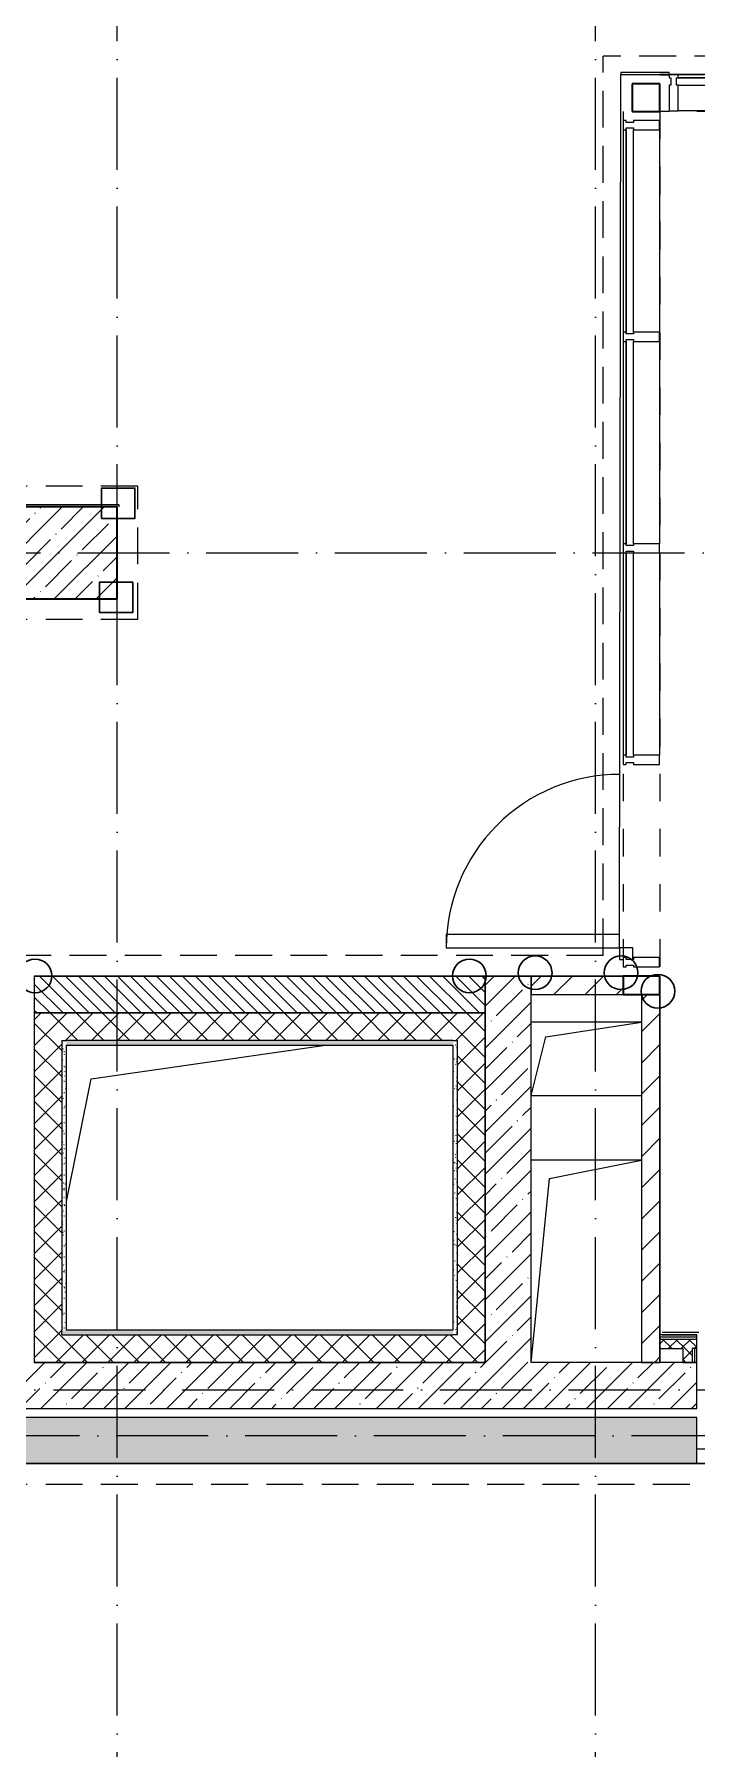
# Model space of a CAD drawing. Header units: millimetres. Extents: x -213536 to 1564669, y -45299 to 942238.
# Drawn here: x 447042 to 450642, y 434735 to 444054 of the extents above; entities that cross this region are included whole.
import ezdxf

# ---------------------------------------------------------------- set-up
doc = ezdxf.new("R2010")
doc.units = ezdxf.units.MM
for name, pattern in [('50_200_ШТРИХ_1Т_ш5_п1_п1_', [700, 500, -100, 0, -100]), ('Штрих короткий', [300, 150, -150]), ('Штриховая _2 мм - 1 мм_', [300, 200, -100])]:
    doc.linetypes.add(name, pattern=pattern)
for name, color, linetype, lineweight in [('0-1', 7, 'Continuous', 5), ('0-2', 7, 'Continuous', 9), ('2) ПГП 4м', 4, 'Continuous', 30), ('3) ЖБ 4м', 3, 'Continuous', 30), ('4) Метл уголки', 6, 'Continuous', 30), ('5) Швы', 2, 'Continuous', 30), ('Двери', 7, 'Continuous', 9), ('Импосты витража', 7, 'Continuous', 9), ('Импосты витража-1', 7, 'Continuous', 25), ('Каркас_Импост', 7, 'Continuous', 13), ('Несущие колонны', 7, 'Continuous', 9), ('Несущие колонны-1', 7, 'Continuous', 35), ('Обобщенные модели', 7, 'Continuous', 9), ('Общие ребра', 7, 'Continuous', 9), ('Оси-2', 7, '50_200_ШТРИХ_1Т_ш5_п1_п1_', 9), ('Остекление-1', 7, 'Continuous', 9), ('Открывание-1', 7, 'Continuous', 9), ('Панель', 7, 'Continuous', 13), ('Перемычка-1', 7, 'Штрих короткий', 9), ('Стены-1', 7, 'Continuous', 13), ('Штриховка разреза-1', 7, 'Continuous', 9), ('Элементы узлов', 7, 'Continuous', 9)]:
    doc.layers.add(name, color=color, linetype=linetype, lineweight=lineweight)
for name, color, linetype, lineweight, true_color in [('СТ-1_1', 7, 'Штриховая _2 мм - 1 мм_', 90, 0x888888), ('Штриховка разреза-2', 7, 'Continuous', 9, 0x787878), ('Штриховка разреза-3', 7, 'Continuous', 9, 0x0080ff)]:
    doc.layers.add(name, color=color, linetype=linetype, lineweight=lineweight, true_color=true_color)
doc.layers.get('0-2').off()
pattern_1 = [(45, (0, 0), (-84.8528, 84.8528), [])]
pattern_2 = [(45, (0, 0), (-114.04925, 114.04925), []), (45, (114.05, 0), (-114.04925, 114.04925), [201.612, -40.322, 3.353, -36.97])]
pattern_3 = [(0, (0, 0), (81.28, 20.32), [3.353, -57.607, 3.353, -57.607, -325.12]), (0, (0, 0), (81.28, 20.32), [-121.92, 3.353, -118.567, 3.353, -57.607, -142.24]), (0, (0, 0), (81.28, 20.32), [-304.8, 3.353, -37.287, 3.353, -98.247]), (120, (30.48, 10.16), (-58.237636, 60.230545), [3.353, -57.607, 3.353, -57.607, -325.12]), (120, (30.48, 10.16), (-58.237636, 60.230545), [-121.92, 3.353, -118.567, 3.353, -57.607, -142.24]), (120, (30.48, 10.16), (-58.237636, 60.230545), [-304.8, 3.353, -37.287, 3.353, -98.247]), (240, (40.64, 50.8), (-23.042364, -80.550545), [3.353, -57.607, 3.353, -57.607, -325.12]), (240, (40.64, 50.8), (-23.042364, -80.550545), [-121.92, 3.353, -118.567, 3.353, -57.607, -142.24]), (240, (40.64, 50.8), (-23.042364, -80.550545), [-304.8, 3.353, -37.287, 3.353, -98.247])]
pattern_4 = [(45, (0, 0), (-70.71068, 70.71068), []), (135, (0, 0), (-70.71068, -70.71068), [])]
pattern_5 = [(45, (0, 0), (-35.35534, 35.35534), []), (135, (0, 0), (-35.35534, -35.35534), [])]

# ---------------------------------------------------------------- blocks, each defined once
blk = doc.blocks.new('Ось 3 этаж')
at = {"layer": 'Оси-2'}
for p, q in [((447492.1, 423014.8), (447492.1, 477896.8)), ((450092.1, 423014.8), (450092.1, 477896.8)), ((428373.3, 441235.4), (459092.1, 441235.4)), ((429643.3, 436685.4), (456492.1, 436685.4)), ((536900.4, 436435.4), (428373.3, 436435.4))]:
    blk.add_line(p, q, dxfattribs=at)
blk = doc.blocks.new('BSC_Колонна _Прямоугольная - 500х700-V155-АИ2_03_План отделки стен 3-го этажа _Часть 2_')
at = {"layer": 'Несущие колонны'}
h = blk.add_hatch(dxfattribs=at)
h.set_pattern_fill('FP_144', color=256, style=0, pattern_type=2)
h.set_pattern_definition([(315, (-16000, 16450), (114.0493, 114.0493), []), (315, (-16000, 16335.95), (114.0493, 114.0493), [201.612, -40.322, 3.353, -36.97])])
h.paths.add_polyline_path([(-250, -350), (250, -350), (250, 350), (-250, 350), (-250, 4.4)], flags=0)
at = {"layer": 'Несущие колонны-1'}
for p, q in [((250, 350), (-250, 350)), ((-250, 350), (-250, -350)), ((250, -350), (250, 350)), ((-250, -350), (250, -350))]:
    blk.add_line(p, q, dxfattribs=at)
blk = doc.blocks.new('Дверь_СКБ_1Ст_Внутренняя_ШЕР - СОШ_Д-17__Дв_1150x2100h_Лаборантские_ Инструментальные_EI30-26601595-АИ2_03_План отделки стен 3-го этажа _Часть 2_')
at = {"layer": 'Каркас_Импост'}
for p, q in [((-512.5, 125), (-562.5, 125)), ((-562.5, 125), (-562.5, 45)), ((-512.5, 125), (-512.5, 85)), ((587.5, 125), (537.5, 125)), ((537.5, 125), (537.5, 85)), ((587.5, 125), (587.5, 45)), ((-502.5, 45), (-562.5, 45)), ((-512.5, 85), (-502.5, 85)), ((-502.5, 85), (-502.5, 45)), ((527.5, 85), (537.5, 85)), ((527.5, 85), (527.5, 45)), ((587.5, 45), (527.5, 45))]:
    blk.add_line(p, q, dxfattribs=at)
at = {"layer": 'Открывание-1'}
blk.add_arc((-512.5, 125), 1050, 360, 90, dxfattribs=at)
at = {"layer": 'Панель'}
for p, q in [((-512.5, 1175), (-472.5, 1175)), ((-512.5, 1175), (-512.5, 125)), ((-472.5, 125), (-472.5, 1175)), ((-512.5, 125), (-472.5, 125))]:
    blk.add_line(p, q, dxfattribs=at)
blk = doc.blocks.new('PNS_Панель прямоугольная2 - Нр_Стекло - 40мм-35307679-АИ2_03_План отделки стен 3-го этажа _Часть 2_')
at = {"layer": 'Остекление-1'}
for p, q in [((-515, 0), (515, 0)), ((505, 0), (-505, 0)), ((-505, -40), (505, -40))]:
    blk.add_line(p, q, dxfattribs=at)
blk = doc.blocks.new('Прямоугольный импост - Импост структурный с накладкой - 180мм-35307672-АИ2_03_План отделки стен 3-го этажа _Часть 2_')
at = {"layer": 'Импосты витража'}
for p, q in [((20860, 18599.9), (19850, 18599.9)), ((20860, 18402.9), (19850, 18402.9))]:
    blk.add_line(p, q, dxfattribs=at)
blk = doc.blocks.new('Прямоугольный импост - Импост структурный с накладкой - 180мм-28950551-АИ2_03_План отделки стен 3-го этажа _Часть 2_')
at = {"layer": 'Импосты витража-1'}
for p, q in [((-25, 40), (-25, 180)), ((-25, 180), (25, 180)), ((25, 180), (25, 40)), ((-15, 40), (-25, 40)), ((-25, -17), (-25, 0)), ((-25, 0), (-15, 0)), ((-15, 0), (-15, 40)), ((15, 40), (15, 0)), ((25, 40), (15, 40)), ((15, 0), (25, 0)), ((25, 0), (25, -17)), ((25, -17), (-25, -17))]:
    blk.add_line(p, q, dxfattribs=at)
blk = doc.blocks.new('PNS_Панель прямоугольная2 - Нр_Стекло - 40мм-35307504-АИ2_03_План отделки стен 3-го этажа _Часть 2_')
at = {"layer": 'Остекление-1'}
for p, q in [((-560, 0), (560, 0)), ((550, 0), (-550, 0)), ((-550, -40), (550, -40))]:
    blk.add_line(p, q, dxfattribs=at)
blk = doc.blocks.new('Прямоугольный импост - Импост структурный с накладкой - 180мм-35307486-АИ2_03_План отделки стен 3-го этажа _Часть 2_')
at = {"layer": 'Импосты витража'}
for p, q in [((19550, 17150), (19550, 16050)), ((19747, 17150), (19747, 16050))]:
    blk.add_line(p, q, dxfattribs=at)
blk = doc.blocks.new('Дверь_СКБ_1ст_Витражная - Помещение обработки материалов-28950870-АИ2_03_План отделки стен 3-го этажа _Часть 2_')
at = {"layer": 'Двери'}
blk.add_line((-471, 978), (-471, 36), dxfattribs=at)
blk.add_arc((-471, 36), 942, 360, 90, dxfattribs=at)
at = {"layer": 'Элементы узлов'}
for p, q in [((-399, 978), (-471, 978)), ((-471, 978), (-471, 36)), ((-399, 36), (-399, 978)), ((-535, 36), (-535, 17)), ((-471, 36), (-535, 36)), ((-471, 36), (-535, 36)), ((-535, 36), (-535, 17)), ((-471, 36), (-399, 36)), ((-471, -36), (-471, 36)), ((-471, -36), (-471, 36)), ((-535, -36), (-471, -36)), ((-535, -36), (-471, -36))]:
    blk.add_line(p, q, dxfattribs=at)
blk = doc.blocks.new('Прямоугольный импост - Импост структурный с накладкой - 180мм-28950863-АИ2_03_План отделки стен 3-го этажа _Часть 2_')
at = {"layer": 'Импосты витража-1'}
for p, q in [((-25, 40), (-25, 180)), ((-25, 180), (25, 180)), ((25, 180), (25, 40)), ((-15, 40), (-25, 40)), ((-25, -17), (-25, 0)), ((-25, 0), (-15, 0)), ((-15, 0), (-15, 40)), ((15, 40), (15, 0)), ((25, 40), (15, 40)), ((15, 0), (25, 0)), ((25, 0), (25, -17)), ((25, -17), (-25, -17))]:
    blk.add_line(p, q, dxfattribs=at)
blk = doc.blocks.new('AR_Отверстие прямоугольное _в плите_ - AR_Отверстие прямоугольное _в плите_-30552514-АИ2_03_План отделки стен 3-го этажа _Часть 2_')
at = {"layer": 'Обобщенные модели'}
for p, q in [((-916.7, 616.7), (356.8, 800)), ((-1050, -50), (-916.7, 616.7))]:
    blk.add_line(p, q, dxfattribs=at)
blk = doc.blocks.new('AR_Отверстие прямоугольное _в плите_ - AR_Отверстие прямоугольное _в плите_-V240-АИ2_03_План отделки стен 3-го этажа _Часть 2_')
at = {"layer": 'Обобщенные модели'}
for p, q in [((300, 550), (-300, 550)), ((-200, 450), (300, 550)), ((-300, -550), (-200, 450))]:
    blk.add_line(p, q, dxfattribs=at)
blk = doc.blocks.new('AR_Отверстие прямоугольное _в плите_ - AR_Отверстие прямоугольное _в плите_-30552531-АИ2_03_План отделки стен 3-го этажа _Часть 2_')
at = {"layer": 'Обобщенные модели'}
for p, q in [((300, 200), (-300, 200)), ((-220, 120), (300, 200)), ((-300, -200), (-220, 120)), ((-300, -200), (300, -200))]:
    blk.add_line(p, q, dxfattribs=at)
blk = doc.blocks.new('BSC_Колонна _Прямоугольная1 - 150х150 _металл_-35283274-АИ2_03_План отделки стен 3-го этажа _Часть 2_')
at = {"layer": 'Несущие колонны-1'}
for p, q in [((75, 75), (-75, 75)), ((-75, 75), (-75, -75)), ((75, -75), (75, 75)), ((-75, -75), (75, -75))]:
    blk.add_line(p, q, dxfattribs=at)
blk = doc.blocks.new('Прямоугольный импост - 50 мм_заглушка-27496173-АИ2_03_План отделки стен 3-го этажа _Часть 2_')
at = {"layer": 'Импосты витража-1'}
for p, q in [((0, -15), (-50, -15)), ((-50, -15), (-50, -17)), ((-50, -17), (0, -17)), ((0, -17), (0, -15))]:
    blk.add_line(p, q, dxfattribs=at)
blk = doc.blocks.new('Проем_Дверь_Прямоугольный - 4700х2800h_витражные проемы-35310040-АИ2_03_План отделки стен 3-го этажа _Часть 2_')
at = {"layer": 'Перемычка-1'}
for p, q in [((2350, 100), (-2350, 100)), ((2350, -100), (-2350, -100))]:
    blk.add_line(p, q, dxfattribs=at)
blk = doc.blocks.new('Проем_Дверь_Прямоугольный - 5450х2800h_витражные проемы-35310425-АИ2_03_План отделки стен 3-го этажа _Часть 2_')
at = {"layer": 'Перемычка-1'}
for p, q in [((2725, 100), (-2725, 100)), ((2725, -100), (-2725, -100))]:
    blk.add_line(p, q, dxfattribs=at)
blk = doc.blocks.new('BSC_Колонна _Прямоугольная1 - 200х100 _металл_-35191367-АИ2_03_План отделки стен 3-го этажа _Часть 2_')
at = {"layer": 'Несущие колонны-1'}
for p, q in [((100, 50), (-100, 50)), ((-100, 50), (-100, -50)), ((100, -50), (100, 50)), ((-100, -50), (100, -50))]:
    blk.add_line(p, q, dxfattribs=at)
blk = doc.blocks.new('0125-Р-ОО-Ш2-АР-о_23_10_2024_rvt-1-АИ2_03_План отделки стен 3-го этажа _Часть 2_')
at = {"layer": 'Штриховка разреза-1'}
h = blk.add_hatch(dxfattribs=at)
h.set_pattern_fill('FP_1', color=256, style=0, pattern_type=2)
h.set_pattern_definition([(135, (0, 0), (-35.35534, -35.35534), [])])
h.paths.add_polyline_path([(18800, 13500), (18800, 13700), (16350, 13700), (16350, 13500), (18309.6, 13500)], flags=0)
h = blk.add_hatch(dxfattribs=at)
h.set_pattern_fill('FP_2', color=256, style=0, pattern_type=2)
h.set_pattern_definition(pattern_2)
h.paths.add_polyline_path([(19050, 11600), (19050, 13700), (18800, 13700), (18800, 11600)], flags=0)
h = blk.add_hatch(dxfattribs=at)
h.set_pattern_fill('FP_3', color=256, style=0, pattern_type=2)
h.set_pattern_definition(pattern_1)
h.paths.add_polyline_path([(19050, 13600), (19550, 13600), (19550, 13700), (19050, 13700)], flags=0)
h = blk.add_hatch(dxfattribs=at)
h.set_pattern_fill('FP_3', color=256, style=0, pattern_type=2)
h.set_pattern_definition(pattern_1)
h.paths.add_polyline_path([(19750, 11600), (19750, 13600), (19650, 13600), (19650, 11600)], flags=0)
h = blk.add_hatch(dxfattribs=at)
h.set_pattern_fill('FP_81', color=256, style=0, pattern_type=2)
h.set_pattern_definition(pattern_4)
h.paths.add_polyline_path([(16350, 11750), (16500, 11750), (16500, 13500), (16350, 13500), (16350, 11775)], flags=0)
h = blk.add_hatch(dxfattribs=at)
h.set_pattern_fill('FP_81', color=256, style=0, pattern_type=2)
h.set_pattern_definition(pattern_4)
h.paths.add_polyline_path([(18650, 13350), (18650, 13500), (16500, 13500), (16500, 13350), (18625, 13350)], flags=0)
h = blk.add_hatch(dxfattribs=at)
h.set_pattern_fill('FP_81', color=256, style=0, pattern_type=2)
h.set_pattern_definition(pattern_4)
h.paths.add_polyline_path([(18650, 11600), (18800, 11600), (18800, 13500), (18650, 13500), (18650, 11750)], flags=0)
h = blk.add_hatch(dxfattribs=at)
h.set_pattern_fill('FP_81', color=256, style=0, pattern_type=2)
h.set_pattern_definition(pattern_4)
h.paths.add_polyline_path([(18625, 11600), (18650, 11600), (18650, 11750), (16350, 11750), (16350, 11600), (16445.6, 11600)], flags=0)
h = blk.add_hatch(dxfattribs=at)
h.set_pattern_fill('FP_2', color=256, style=0, pattern_type=2)
h.set_pattern_definition(pattern_2)
h.paths.add_polyline_path([(25200, 11350), (25200, 11600), (21100, 11600), (21100, 11350), (23901.5, 11350)], flags=0)
h.paths.add_polyline_path([(19950, 11350), (19950, 11600), (12450, 11600), (12450, 11350), (16445.6, 11350)], flags=0)
h = blk.add_hatch(dxfattribs=at)
h.set_pattern_fill('FP_2', color=256, style=0, pattern_type=2)
h.set_pattern_definition(pattern_2)
h.paths.add_polyline_path([(23901.5, 11050), (25900, 11050), (25900, 11300), (21100, 11300), (21100, 11050)], flags=0)
h.paths.add_polyline_path([(19950, 11050), (19950, 11300), (11950, 11300), (11950, 11050), (16445.6, 11050)], flags=0)
h.paths.add_polyline_path([(7950, 11050), (7950, 11300), (400, 11300), (400, 11050), (5261.7, 11050)], flags=0)
at = {"layer": 'Штриховка разреза-2'}
h = blk.add_hatch(dxfattribs=at)
h.set_pattern_fill('FP_149', color=256, style=0, pattern_type=2)
h.set_pattern_definition(pattern_3)
h.paths.add_polyline_path([(16525, 11775), (16525, 13350), (16500, 13350), (16500, 11775)], flags=0)
h = blk.add_hatch(dxfattribs=at)
h.set_pattern_fill('FP_149', color=256, style=0, pattern_type=2)
h.set_pattern_definition(pattern_3)
h.paths.add_polyline_path([(16525, 13325), (18625, 13325), (18625, 13350), (16525, 13350)], flags=0)
h = blk.add_hatch(dxfattribs=at)
h.set_pattern_fill('FP_149', color=256, style=0, pattern_type=2)
h.set_pattern_definition(pattern_3)
h.paths.add_polyline_path([(18625, 11750), (18650, 11750), (18650, 13350), (18625, 13350), (18625, 11775)], flags=0)
h = blk.add_hatch(dxfattribs=at)
h.set_pattern_fill('FP_149', color=256, style=0, pattern_type=2)
h.set_pattern_definition(pattern_3)
h.paths.add_polyline_path([(18625, 11750), (18625, 11775), (16500, 11775), (16500, 11750)], flags=0)
at = {"layer": 'Штриховка разреза-3'}
h = blk.add_hatch(dxfattribs=at)
h.set_pattern_fill('FP_152', color=256, style=0, pattern_type=2)
h.set_pattern_definition(pattern_5)
h.paths.add_polyline_path([(25200, 11675), (25200, 11725), (21100, 11725), (21100, 11675), (23901.5, 11675)], flags=0)
h.paths.add_polyline_path([(19750, 11675), (19950, 11675), (19950, 11725), (19750, 11725)], flags=0)
h = blk.add_hatch(dxfattribs=at)
h.set_pattern_fill('FP_152', color=256, style=0, pattern_type=2)
h.set_pattern_definition(pattern_5)
h.paths.add_polyline_path([(19925, 11600), (19925, 11675), (19875, 11675), (19875, 11600)], flags=0)
at = {"layer": 'Общие ребра'}
for p, q in [((16500, 13350), (16500, 11775)), ((16500, 13350), (16525, 13350)), ((18625, 13350), (16525, 13350)), ((18625, 13350), (18650, 13350)), ((18650, 11750), (18650, 13350)), ((16500, 11750), (16500, 11775)), ((16500, 11750), (18625, 11750)), ((18650, 11750), (18625, 11750)), ((19950, 11737.5), (19750, 11737.5)), ((19950, 11725), (19750, 11725)), ((19937.5, 11675), (19925, 11675)), ((19925, 11675), (19925, 11600)), ((19950, 11675), (19937.5, 11675)), ((19937.5, 11675), (19937.5, 11600))]:
    blk.add_line(p, q, dxfattribs=at)
at = {"layer": 'Стены-1'}
for p, q in [((18800, 13700), (16350, 13700)), ((16350, 13700), (16350, 13500)), ((18800, 13500), (18800, 13700)), ((18800, 13700), (18800, 11600)), ((19050, 13700), (18800, 13700)), ((19550, 13700), (19050, 13700)), ((19050, 13700), (19050, 13600)), ((19050, 11600), (19050, 13700)), ((19050, 13600), (19550, 13600)), ((19650, 13600), (19650, 11600)), ((19750, 11600), (19750, 13600)), ((16350, 13500), (18800, 13500)), ((16500, 13500), (16350, 13500)), ((16350, 13500), (16350, 11775)), ((16525, 13500), (16500, 13500)), ((18625, 13500), (16525, 13500)), ((18650, 13500), (18625, 13500)), ((18800, 13500), (18650, 13500)), ((18800, 11600), (18800, 13500)), ((16525, 11775), (16525, 13325)), ((16525, 13325), (18625, 13325)), ((18625, 13325), (18625, 11775)), ((16350, 11775), (16350, 11750)), ((16350, 11750), (16350, 11600)), ((18625, 11775), (16525, 11775)), ((19950, 11750), (19750, 11750)), ((19750, 11750), (19750, 11675)), ((19950, 11675), (19950, 11750)), ((19750, 11675), (19875, 11675)), ((19875, 11675), (19875, 11600)), ((19950, 11600), (19950, 11675)), ((16350, 11600), (18625, 11600)), ((18800, 11600), (16350, 11600)), ((18625, 11600), (18650, 11600)), ((18650, 11600), (18800, 11600)), ((19950, 11600), (19050, 11600)), ((19650, 11600), (19750, 11600)), ((19875, 11600), (19950, 11600)), ((19950, 11350), (19950, 11600)), ((19950, 11300), (11950, 11300)), ((12450, 11350), (19950, 11350)), ((19950, 11050), (19950, 11300)), ((11950, 11050), (19950, 11050))]:
    blk.add_line(p, q, dxfattribs=at)
at = {"layer": '0-2'}
for name, p, rotation in [('BSC_Колонна _Прямоугольная1 - 150х150 _металл_-35283274-АИ2_03_План отделки стен 3-го этажа _Часть 2_', (19675, 18475), 270.0000000000001), ('Прямоугольный импост - 50 мм_заглушка-27496173-АИ2_03_План отделки стен 3-го этажа _Часть 2_', (19750, 18582.9), 180), ('Проем_Дверь_Прямоугольный - 4700х2800h_витражные проемы-35310040-АИ2_03_План отделки стен 3-го этажа _Часть 2_', (19650, 16050), 89.99999999999993), ('PNS_Панель прямоугольная2 - Нр_Стекло - 40мм-35307504-АИ2_03_План отделки стен 3-го этажа _Часть 2_', (19567, 17750), 89.99999999999918), ('PNS_Панель прямоугольная2 - Нр_Стекло - 40мм-35307504-АИ2_03_План отделки стен 3-го этажа _Часть 2_', (19567, 16600), 89.99999999999918), ('BSC_Колонна _Прямоугольная - 500х700-V155-АИ2_03_План отделки стен 3-го этажа _Часть 2_', (16450, 16000), 89.9999999999999), ('PNS_Панель прямоугольная2 - Нр_Стекло - 40мм-35307504-АИ2_03_План отделки стен 3-го этажа _Часть 2_', (19567, 15450), 89.99999999999918), ('Дверь_СКБ_1ст_Витражная - Помещение обработки материалов-28950870-АИ2_03_План отделки стен 3-го этажа _Часть 2_', (19567, 14325), 89.99999999999918), ('Дверь_СКБ_1Ст_Внутренняя_ШЕР - СОШ_Д-17__Дв_1150x2100h_Лаборантские_ Инструментальные_EI30-26601595-АИ2_03_План отделки стен 3-го этажа _Часть 2_', (20537.5, 11175), 180)]:
    blk.add_blockref(name, p, dxfattribs=dict(at, rotation=rotation))
for name, p in [('Проем_Дверь_Прямоугольный - 5450х2800h_витражные проемы-35310425-АИ2_03_План отделки стен 3-го этажа _Часть 2_', (22475, 18500)), ('PNS_Панель прямоугольная2 - Нр_Стекло - 40мм-35307679-АИ2_03_План отделки стен 3-го этажа _Часть 2_', (20355, 18582.9)), ('Прямоугольный импост - Импост структурный с накладкой - 180мм-35307672-АИ2_03_План отделки стен 3-го этажа _Часть 2_', (0, 0)), ('Прямоугольный импост - Импост структурный с накладкой - 180мм-35307486-АИ2_03_План отделки стен 3-го этажа _Часть 2_', (0, 1150)), ('Прямоугольный импост - Импост структурный с накладкой - 180мм-35307486-АИ2_03_План отделки стен 3-го этажа _Часть 2_', (0, 0)), ('Прямоугольный импост - Импост структурный с накладкой - 180мм-35307486-АИ2_03_План отделки стен 3-го этажа _Часть 2_', (0, -1150)), ('BSC_Колонна _Прямоугольная1 - 200х100 _металл_-35191367-АИ2_03_План отделки стен 3-го этажа _Часть 2_', (19650, 13650)), ('AR_Отверстие прямоугольное _в плите_ - AR_Отверстие прямоугольное _в плите_-30552531-АИ2_03_План отделки стен 3-го этажа _Часть 2_', (19350, 13250)), ('AR_Отверстие прямоугольное _в плите_ - AR_Отверстие прямоугольное _в плите_-30552514-АИ2_03_План отделки стен 3-го этажа _Часть 2_', (17575, 12525)), ('AR_Отверстие прямоугольное _в плите_ - AR_Отверстие прямоугольное _в плите_-V240-АИ2_03_План отделки стен 3-го этажа _Часть 2_', (19350, 12150))]:
    blk.add_blockref(name, p, dxfattribs=at)
at = {"layer": '0-2', "extrusion": (0, 0, -1)}
for name, p, rotation in [('Прямоугольный импост - Импост структурный с накладкой - 180мм-28950551-АИ2_03_План отделки стен 3-го этажа _Часть 2_', (-19825, 18582.9), 180), ('Прямоугольный импост - Импост структурный с накладкой - 180мм-28950551-АИ2_03_План отделки стен 3-го этажа _Часть 2_', (-19567, 18325), 90.00000000000084), ('Прямоугольный импост - Импост структурный с накладкой - 180мм-28950551-АИ2_03_План отделки стен 3-го этажа _Часть 2_', (-19567, 17175), 90.00000000000084), ('Прямоугольный импост - Импост структурный с накладкой - 180мм-28950551-АИ2_03_План отделки стен 3-го этажа _Часть 2_', (-19567, 16025), 90.00000000000084), ('Прямоугольный импост - Импост структурный с накладкой - 180мм-28950551-АИ2_03_План отделки стен 3-го этажа _Часть 2_', (-19567, 14875), 90.00000000000084), ('Прямоугольный импост - Импост структурный с накладкой - 180мм-28950863-АИ2_03_План отделки стен 3-го этажа _Часть 2_', (-19567, 13775), 90.00000000000084)]:
    blk.add_blockref(name, p, dxfattribs=dict(at, rotation=rotation))
blk = doc.blocks.new('3этНиз')
at = {"layer": 'СТ-1_1', "lineweight": 25}
for p, q in [((456230.1, 443935.4), (450134.1, 443935.4)), ((450134.1, 439047.4), (450134.1, 443935.4)), ((447604.1, 441597.4), (446680.1, 441597.4)), ((447604.1, 440873.4), (447604.1, 441597.4)), ((447604.1, 440873.4), (446680.1, 440873.4)), ((450134.1, 439047.4), (442954.1, 439047.4)), ((431204.1, 436173.4), (458730.1, 436173.4))]:
    blk.add_line(p, q, dxfattribs=at)
at = {"layer": 'Стены-1'}
for p, q in [((450492.1, 443847.4), (450230.1, 443847.4)), ((450230.1, 443847.4), (450230.1, 443835.4)), ((450230.1, 443835.4), (450492.1, 443835.4)), ((450492.1, 443835.4), (450492.1, 443847.4)), ((447504.1, 441497.4), (446780.1, 441497.4)), ((447504.1, 441485.4), (447504.1, 441497.4)), ((450654.1, 436997.4), (450454.1, 436997.4)), ((450454.1, 436985.4), (450642.1, 436985.4))]:
    blk.add_line(p, q, dxfattribs=at)
at = {"layer": '0-1'}
blk.add_blockref('0125-Р-ОО-Ш2-АР-о_23_10_2024_rvt-1-АИ2_03_План отделки стен 3-го этажа _Часть 2_', (430692.1, 425235.4), dxfattribs=at)

msp = doc.modelspace()

# ---------------------------------------------------------------- linework, layer by layer
msp.add_lwpolyline([(450223.1, 439161.4), (450230.1, 443835.4), (455992.1, 443835.4)])
at = {"layer": '2) ПГП 4м'}
for points in [[(449492.1, 438935.4), (447042.1, 438935.4)], [(450242.1, 438935.4), (449742.1, 438935.4)], [(450442.1, 436835.4), (450442.1, 438835.4)]]:
    msp.add_lwpolyline(points, dxfattribs=at)
at = {"layer": '3) ЖБ 4м'}
msp.add_lwpolyline([(446792.1, 440985.4), (447492.1, 440985.4), (447492.1, 441485.4), (446792.1, 441485.4)], close=True, dxfattribs=at)
for points in [[(449742.1, 438935.4), (449492.1, 438935.4)], [(442642.1, 436285.4), (458842.1, 436285.4), (458842.1, 436035.4), (459342.1, 436035.4), (459342.1, 436285.4)]]:
    msp.add_lwpolyline(points, dxfattribs=at)
at = {"layer": '4) Метл уголки'}
for points in [[(447408, 441423.1), (447589.3, 441423.1), (447589.3, 441587.9), (447408, 441587.9)], [(447396, 440911.1), (447577.3, 440911.1), (447577.3, 441075.9), (447396, 441075.9)]]:
    msp.add_lwpolyline(points, close=True, dxfattribs=at)
at = {"layer": '5) Швы'}
for centre in [(447046.1, 438936.1), (449406.9, 438936.1), (449764.1, 438953), (450231.1, 438953), (450431.1, 438853)]:
    msp.add_circle(centre, 91.6, dxfattribs=at)

# ---------------------------------------------------------------- block references
at = {"color": 5, "lineweight": 30}
msp.add_blockref('Ось 3 этаж', (0, 0), dxfattribs=at)
at = {"layer": '3) ЖБ 4м'}
msp.add_blockref('3этНиз', (0, 0), dxfattribs=at)

doc.saveas('drawing.dxf')
